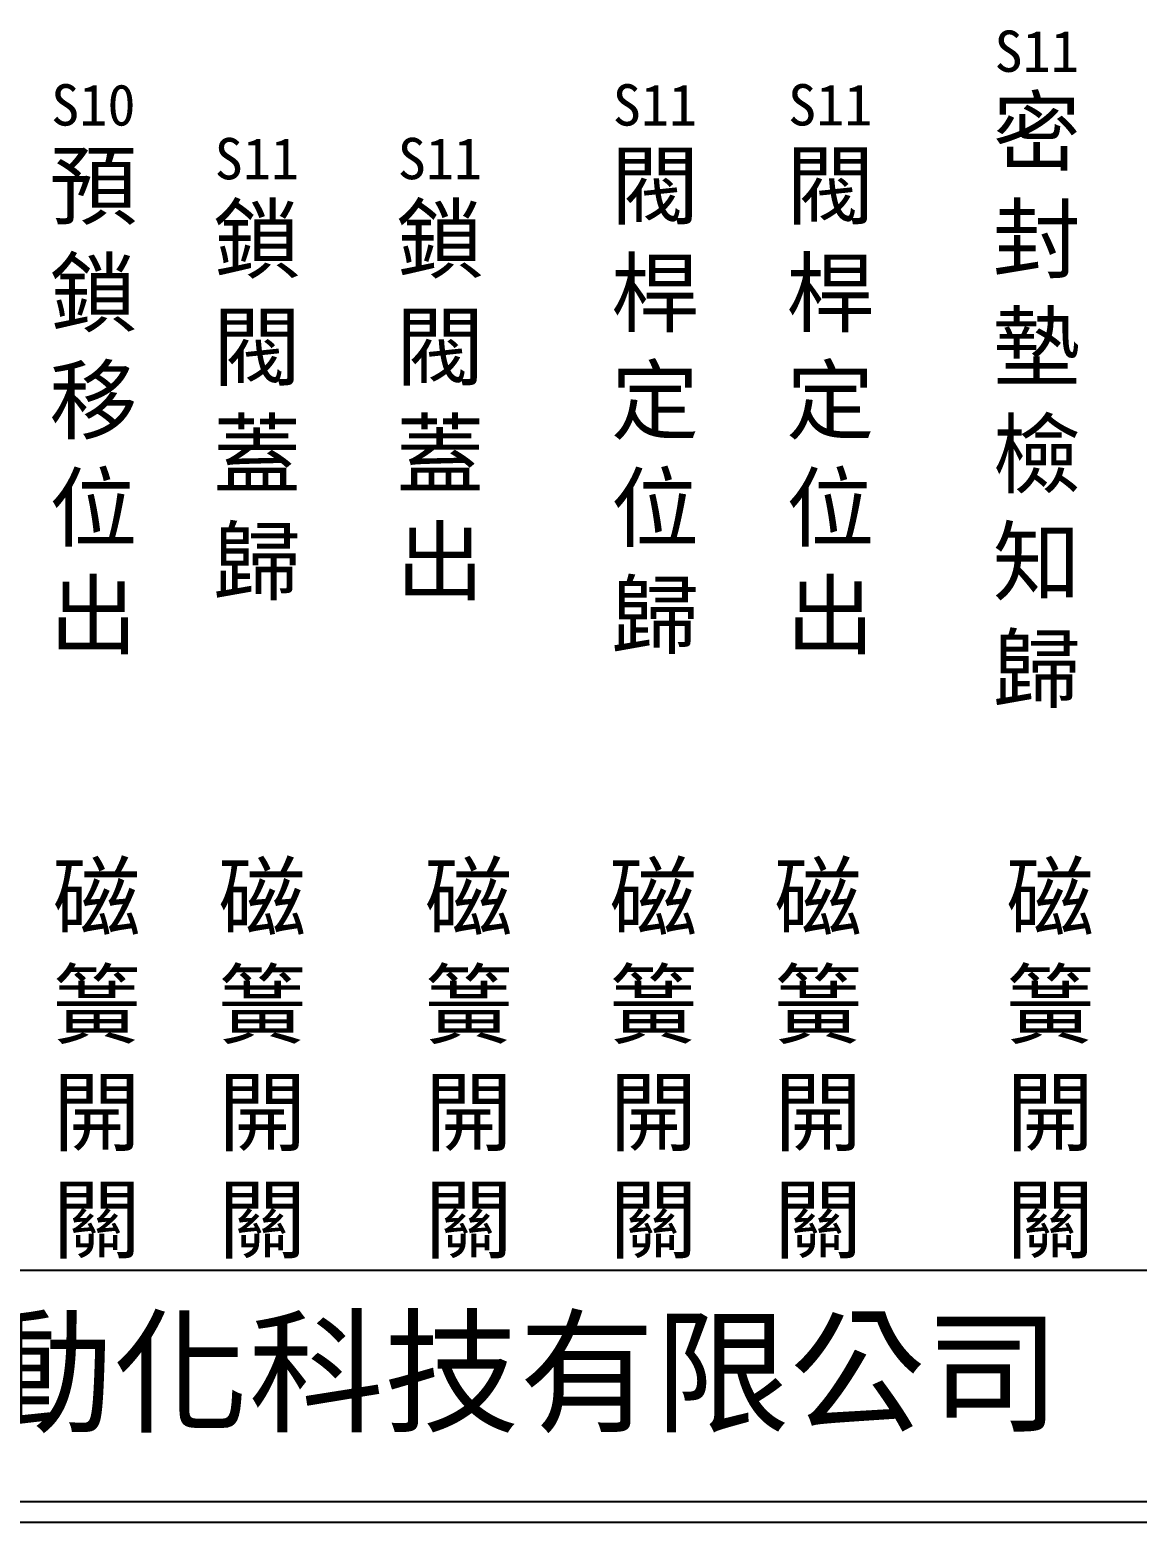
# Model space of a CAD drawing. Extents: x 325 to 612, y 3 to 207.
# Drawn here: x 391.6 to 458.6, y 3 to 93.3 of the extents above; entities that cross this region are included whole.
import ezdxf

# ---------------------------------------------------------------- set-up
doc = ezdxf.new("R2010")
doc.units = 0
doc.layers.add('圖框層', color=7, linetype='CONTINUOUS')
doc.layers.add('標尺寸層', color=3, linetype='CONTINUOUS')
doc.styles.add('CNS', font='romanc.shx', dxfattribs={"bigfont": 'chineset.shx'})
doc.styles.add('STSL', font='kaiu.ttf')

msp = doc.modelspace()

# ---------------------------------------------------------------- linework, layer by layer
at = {"layer": '圖框層', "color": 7}
for p, q in [((326.569, 18.25), (611.07, 18.25)), ((326.569, 4.25), (611.07, 4.25)), ((325.319, 3), (612.319, 3))]:
    msp.add_line(p, q, dxfattribs=at)

# ---------------------------------------------------------------- texts
at = {"layer": '圖框層', "color": 4, "style": 'STSL'}
msp.add_text('泓陞自動化科技有限公司', height=6, dxfattribs=at).set_placement((363.923, 9.076))
at = {"layer": '標尺寸層', "color": 7, "char_height": 3.9, "width": 4.96081, "attachment_point": 5, "style": 'CNS'}
for s, insert in [('{\\fDFKai-SB|b0|i0|c136|p65;\\H0.64103x;S11\\H1.56x;密封墊檢知歸}', (452.513, 72.753)), ('{\\fDFKai-SB|b0|i0|c136|p65;\\H0.64103x;S10\\H1.56x;預鎖移位出}', (395.449, 72.749)), ('{\\fDFKai-SB|b0|i0|c136|p65;\\H0.64103x;S11\\H1.56x;閥桿定位歸}', (429.422, 72.753)), ('{\\fDFKai-SB|b0|i0|c136|p65;\\H0.64103x;S11\\H1.56x;閥桿定位出}', (440.025, 72.753)), ('{\\fDFKai-SB|b0|i0|c136|p65;\\H0.64103x;S11\\H1.56x;鎖閥蓋歸}', (405.341, 72.753)), ('{\\fDFKai-SB|b0|i0|c136|p65;\\H0.64103x;S11\\H1.56x;鎖閥蓋出}', (416.417, 72.753)), ('{\\fDFKai-SB|b0|i0|c136|p65;磁簧開關}', (395.652, 30.853)), ('{\\fDFKai-SB|b0|i0|c136|p65;磁簧開關}', (405.666, 30.849)), ('{\\fDFKai-SB|b0|i0|c136|p65;磁簧開關}', (418.151, 30.849)), ('{\\fDFKai-SB|b0|i0|c136|p65;磁簧開關}', (429.323, 30.853)), ('{\\fDFKai-SB|b0|i0|c136|p65;磁簧開關}', (439.29, 30.853)), ('{\\fDFKai-SB|b0|i0|c136|p65;磁簧開關}', (453.325, 30.853))]:
    msp.add_mtext(s, dxfattribs=dict(at, insert=insert))

doc.saveas('drawing.dxf')
